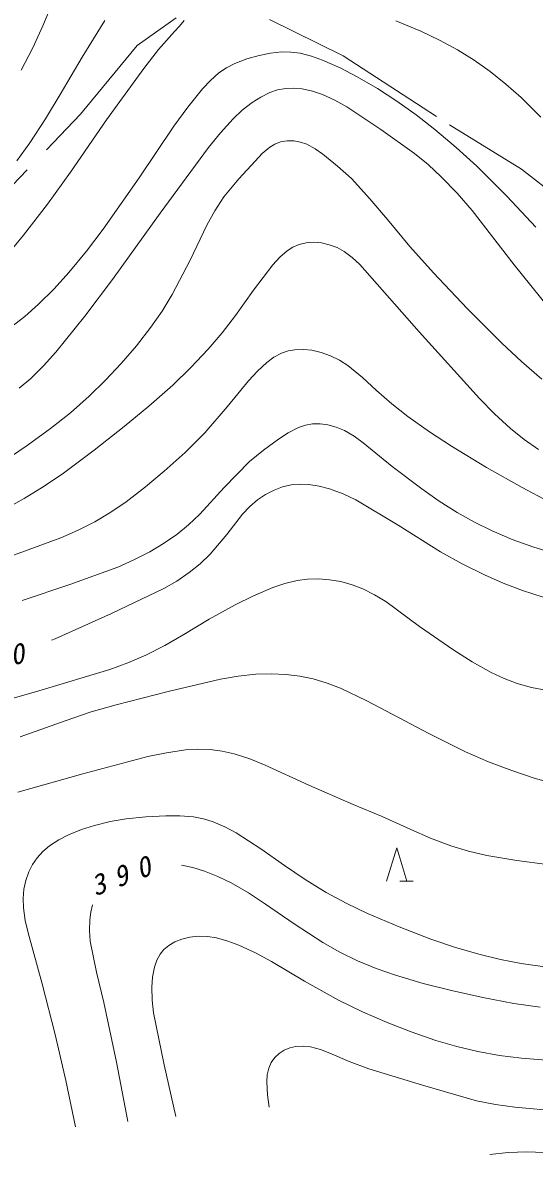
# Model space of a CAD drawing. Units: millimetres, scale not verified. Extents: x -625 to 685582, y -625 to 364232.
# Drawn here: x 401232 to 428880, y 240833 to 301942 of the extents above; entities that cross this region are included whole.
import ezdxf

# ---------------------------------------------------------------- set-up
doc = ezdxf.new("R2010")
doc.units = ezdxf.units.MM
doc.header["$LTSCALE"] = 1000
doc.linetypes.add('DASHED', pattern=[7.5, 6, -1.5])
doc.layers.add('S-SUV', color=7, linetype='Continuous', lineweight=13)
doc.styles.add('ＭＳ ゴシック', font='')
doc.styles.get('ＭＳ ゴシック').set_extended_font_data('MS Gothic')

msp = doc.modelspace()

# ---------------------------------------------------------------- linework, layer by layer
at = {"layer": 'S-SUV'}
for p, q in [((402329, 301760), (402826, 302975)), ((405680, 302052), (404442, 300078)), ((409714, 301742), (409953, 302058)), ((421403, 302041), (422750, 301483)), ((401779, 300575), (402329, 301760)), ((408580, 300489), (409430, 301467)), ((409430, 301467), (409714, 301742)), ((422750, 301483), (423750, 301003)), ((423750, 301003), (424725, 300469)), ((401146, 299366), (401779, 300575)), ((404442, 300078), (403251, 298066)), ((407778, 299473), (408580, 300489)), ((414010, 300169), (413338, 299978)), ((414621, 300295), (414010, 300169)), ((415235, 300360), (414621, 300295)), ((415728, 300354), (415235, 300360)), ((416219, 300288), (415728, 300354)), ((416838, 300133), (416219, 300288)), ((417436, 299921), (416838, 300133)), ((424725, 300469), (425627, 299911)), ((405772, 296685), (407778, 299473)), ((412251, 299506), (411832, 299224)), ((412692, 299731), (412251, 299506)), ((413338, 299978), (412692, 299731)), ((418380, 299498), (417436, 299921)), ((419298, 299021), (418380, 299498)), ((425627, 299911), (426495, 299303)), ((411373, 298826), (410945, 298373)), ((411832, 299224), (411373, 298826)), ((420399, 298383), (419298, 299021)), ((426495, 299303), (427346, 298625)), ((410945, 298373), (410152, 297380)), ((414594, 298163), (415010, 298305)), ((415010, 298305), (415448, 298389)), ((415448, 298389), (415893, 298405)), ((415893, 298405), (416341, 298361)), ((416341, 298361), (416894, 298237)), ((416894, 298237), (417432, 298055)), ((421452, 297704), (420399, 298383)), ((427346, 298625), (428166, 297895)), ((403251, 298066), (402468, 296743)), ((413098, 297209), (413639, 297632)), ((413639, 297632), (414103, 297925)), ((414103, 297925), (414594, 298163)), ((417432, 298055), (418103, 297750)), ((418103, 297750), (418739, 297395)), ((422488, 296968), (421452, 297704)), ((428166, 297895), (429233, 296842)), ((410152, 297380), (409407, 296351)), ((412601, 296744), (413098, 297209)), ((418739, 297395), (420588, 296165)), ((402468, 296743), (401628, 295444)), ((403821, 293870), (405772, 296685)), ((411915, 295994), (412601, 296744)), ((423499, 296176), (422488, 296968)), ((409407, 296351), (407525, 293556)), ((411268, 295195), (411915, 295994)), ((420588, 296165), (422409, 294881)), ((424658, 295207), (423499, 296176)), ((401628, 295444), (400922, 294487)), ((408656, 291655), (411268, 295195)), ((414585, 295220), (414177, 294867)), ((414864, 295386), (414585, 295220)), ((415172, 295498), (414864, 295386)), ((415531, 295557), (415172, 295498)), ((415888, 295556), (415531, 295557)), ((416249, 295495), (415888, 295556)), ((416590, 295377), (416249, 295495)), ((417039, 295134), (416590, 295377)), ((425775, 294197), (424658, 295207)), ((414177, 294867), (413794, 294454)), ((417451, 294842), (417039, 295134)), ((418251, 294196), (417451, 294842)), ((422409, 294881), (423145, 294275)), ((413794, 294454), (412912, 293502)), ((418995, 293517), (418251, 294196)), ((423145, 294275), (423852, 293615)), ((427384, 292572), (425775, 294197)), ((402572, 292147), (403821, 293870)), ((407525, 293556), (405591, 290790)), ((412912, 293502), (412103, 292541)), ((419994, 292427), (418995, 293517)), ((423852, 293615), (424704, 292729)), ((424704, 292729), (425521, 291794)), ((401275, 290461), (402572, 292147)), ((412103, 292541), (411621, 291786)), ((420939, 291306), (419994, 292427)), ((428950, 290905), (427384, 292572)), ((406093, 288079), (408656, 291655)), ((411621, 291786), (411191, 290998)), ((425521, 291794), (427796, 288863)), ((411191, 290998), (410279, 289115)), ((422158, 289852), (420939, 291306)), ((400428, 289441), (401275, 290461)), ((405591, 290790), (404681, 289600)), ((415526, 289622), (415836, 289820)), ((415836, 289820), (416181, 289968)), ((416181, 289968), (416550, 290053)), ((416550, 290053), (416944, 290079)), ((416944, 290079), (417371, 290045)), ((417371, 290045), (417796, 289949)), ((417796, 289949), (418217, 289791)), ((418217, 289791), (418609, 289580)), ((423423, 288436), (422158, 289852)), ((404681, 289600), (403723, 288446)), ((410279, 289115), (409311, 287258)), ((414754, 288872), (415121, 289271)), ((415121, 289271), (415526, 289622)), ((418609, 289580), (419043, 289259)), ((419043, 289259), (419447, 288886)), ((403723, 288446), (402928, 287571)), ((413704, 287501), (414754, 288872)), ((419447, 288886), (422656, 285250)), ((425254, 286507), (423423, 288436)), ((427796, 288863), (430112, 285978)), ((404585, 286097), (406093, 288079)), ((402928, 287571), (402091, 286738)), ((409311, 287258), (408763, 286364)), ((412726, 286127), (413704, 287501)), ((402091, 286738), (401350, 286083)), ((401350, 286083), (400571, 285473)), ((403029, 284151), (404585, 286097)), ((408763, 286364), (408163, 285501)), ((412012, 285196), (412726, 286127)), ((427122, 284627), (425254, 286507)), ((408163, 285501), (407384, 284495)), ((411253, 284304), (412012, 285196)), ((422656, 285250), (425912, 281653)), ((407384, 284495), (406560, 283528)), ((410321, 283315), (411253, 284304)), ((415576, 284214), (415213, 284086)), ((415947, 284282), (415576, 284214)), ((416400, 284296), (415947, 284282)), ((416848, 284250), (416400, 284296)), ((417366, 284131), (416848, 284250)), ((428184, 283640), (427122, 284627)), ((402365, 283415), (403029, 284151)), ((414433, 283599), (413914, 283124)), ((414810, 283870), (414433, 283599)), ((415213, 284086), (414810, 283870)), ((417862, 283955), (417366, 284131)), ((418347, 283719), (417862, 283955)), ((418802, 283431), (418347, 283719)), ((429284, 282699), (428184, 283640)), ((401668, 282733), (402365, 283415)), ((406560, 283528), (405718, 282630)), ((409347, 282369), (410321, 283315)), ((413914, 283124), (413438, 282608)), ((419598, 282779), (418802, 283431)), ((401047, 282207), (401668, 282733)), ((405718, 282630), (404834, 281775)), ((408047, 281229), (409347, 282369)), ((413438, 282608), (412289, 281188)), ((420354, 282080), (419598, 282779)), ((404834, 281775), (403810, 280881)), ((421185, 281355), (420354, 282080)), ((406712, 280139), (408047, 281229)), ((412289, 281188), (411081, 279792)), ((422051, 280678), (421185, 281355)), ((425912, 281653), (426733, 280818)), ((403810, 280881), (402740, 280026)), ((423211, 279848), (422051, 280678)), ((426733, 280818), (427594, 280028)), ((402740, 280026), (401481, 279103)), ((405089, 278853), (406712, 280139)), ((415582, 279789), (416137, 280078)), ((416137, 280078), (416511, 280210)), ((416511, 280210), (416898, 280281)), ((416898, 280281), (417305, 280285)), ((417305, 280285), (417715, 280228)), ((417715, 280228), (418176, 280098)), ((418176, 280098), (418614, 279911)), ((418614, 279911), (419142, 279605)), ((427594, 280028), (428332, 279434)), ((411081, 279792), (410006, 278735)), ((414242, 278864), (415058, 279448)), ((415058, 279448), (415582, 279789)), ((419142, 279605), (419636, 279249)), ((424404, 279067), (423211, 279848)), ((428332, 279434), (429108, 278887)), ((401481, 279103), (400187, 278230)), ((403442, 277623), (405089, 278853)), ((410006, 278735), (408881, 277714)), ((413489, 278250), (414242, 278864)), ((419636, 279249), (421204, 277979)), ((426298, 277929), (424404, 279067)), ((412124, 276846), (413489, 278250)), ((402394, 276914), (403442, 277623)), ((408881, 277714), (407877, 276874)), ((421204, 277979), (422796, 276767)), ((428213, 276847), (426298, 277929)), ((401312, 276254), (402394, 276914)), ((407877, 276874), (406826, 276074)), ((410801, 275396), (412124, 276846)), ((415277, 276869), (414821, 276701)), ((415746, 276977), (415277, 276869)), ((416222, 277022), (415746, 276977)), ((416691, 277005), (416222, 277022)), ((417259, 276917), (416691, 277005)), ((417818, 276768), (417259, 276917)), ((429646, 276091), (428213, 276847)), ((399914, 275479), (401312, 276254)), ((414358, 276464), (413925, 276175)), ((414821, 276701), (414358, 276464)), ((418542, 276502), (417818, 276768)), ((419236, 276182), (418542, 276502)), ((422796, 276767), (423733, 276102)), ((406826, 276074), (405993, 275502)), ((413501, 275814), (413115, 275405)), ((413925, 276175), (413501, 275814)), ((421527, 274810), (419236, 276182)), ((423733, 276102), (424703, 275487)), ((405993, 275502), (405130, 274983)), ((410197, 274829), (410801, 275396)), ((413115, 275405), (412270, 274309)), ((424703, 275487), (425636, 274965)), ((404230, 274528), (403303, 274127)), ((405130, 274983), (404230, 274528)), ((409560, 274312), (410197, 274829)), ((423804, 273376), (421527, 274810)), ((425636, 274965), (426606, 274492)), ((426606, 274492), (427685, 274036)), ((403303, 274127), (398610, 272420)), ((408106, 273372), (408845, 273814)), ((408845, 273814), (409560, 274312)), ((412270, 274309), (411371, 273241)), ((427685, 274036), (428795, 273632)), ((407245, 272931), (408106, 273372)), ((411371, 273241), (410825, 272725)), ((424978, 272722), (423804, 273376)), ((428795, 273632), (430124, 273225)), ((403787, 271612), (406367, 272548)), ((406367, 272548), (407245, 272931)), ((410825, 272725), (410234, 272249)), ((426182, 272121), (424978, 272722)), ((410234, 272249), (409569, 271792)), ((427195, 271671), (426182, 272121)), ((401207, 270740), (403787, 271612)), ((408863, 271382), (406033, 270039)), ((409569, 271792), (408863, 271382)), ((413714, 270999), (414742, 271434)), ((414742, 271434), (415389, 271653)), ((415389, 271653), (416059, 271816)), ((416059, 271816), (416624, 271892)), ((416624, 271892), (417208, 271908)), ((417208, 271908), (417814, 271864)), ((417814, 271864), (418424, 271759)), ((418424, 271759), (419031, 271592)), ((419031, 271592), (419615, 271368)), ((419615, 271368), (420251, 271050)), ((428233, 271276), (427195, 271671)), ((412716, 270512), (413714, 270999)), ((420251, 271050), (420855, 270681)), ((429359, 270914), (428233, 271276)), ((411312, 269732), (412716, 270512)), ((420855, 270681), (422678, 269344)), ((406033, 270039), (403185, 268754)), ((409941, 268901), (411312, 269732)), ((408920, 268314), (409941, 268901)), ((422678, 269344), (424528, 268063)), ((402982, 268676), (402786, 268604)), ((403185, 268754), (402982, 268676)), ((407883, 267786), (408920, 268314)), ((406921, 267371), (407883, 267786)), ((424528, 268063), (425524, 267430)), ((405935, 267011), (406921, 267371)), ((425524, 267430), (426553, 266848)), ((402113, 265862), (405935, 267011)), ((411918, 266497), (409092, 265834)), ((412874, 266657), (411918, 266497)), ((413830, 266756), (412874, 266657)), ((414654, 266781), (413830, 266756)), ((415477, 266745), (414654, 266781)), ((416212, 266655), (415477, 266745)), ((416925, 266508), (416212, 266655)), ((417678, 266281), (416925, 266508)), ((426553, 266848), (427239, 266525)), ((427239, 266525), (427954, 266255)), ((398283, 264774), (402113, 265862)), ((409092, 265834), (406282, 265112)), ((418403, 266000), (417678, 266281)), ((419832, 265319), (418403, 266000)), ((427954, 266255), (428719, 266043)), ((428719, 266043), (429501, 265889)), ((421225, 264588), (419832, 265319)), ((404933, 264719), (403589, 264265)), ((406282, 265112), (404933, 264719)), ((403589, 264265), (401094, 263376)), ((423182, 263553), (421225, 264588)), ((425159, 262575), (423182, 263553)), ((404478, 261383), (408000, 262317)), ((408000, 262317), (409007, 262522)), ((409007, 262522), (410024, 262668)), ((410024, 262668), (410692, 262710)), ((410692, 262710), (411368, 262691)), ((411368, 262691), (412009, 262606)), ((412009, 262606), (412652, 262459)), ((412652, 262459), (413505, 262185)), ((413505, 262185), (414339, 261855)), ((426396, 262037), (425159, 262575)), ((414339, 261855), (416695, 260763)), ((427657, 261556), (426396, 262037)), ((428872, 261151), (427657, 261556)), ((400980, 260393), (404478, 261383)), ((430104, 260805), (428872, 261151)), ((416695, 260763), (419084, 259722)), ((419084, 259722), (420656, 259076)), ((408977, 259121), (407895, 259062)), ((409732, 259117), (408977, 259121)), ((410468, 259053), (409732, 259117)), ((405117, 258598), (404412, 258377)), ((405967, 258801), (405117, 258598)), ((406825, 258943), (405967, 258801)), ((407895, 259062), (406825, 258943)), ((411011, 258948), (410468, 259053)), ((411531, 258787), (411011, 258948)), ((412164, 258516), (411531, 258787)), ((412766, 258193), (412164, 258516)), ((420656, 259076), (422206, 258374)), ((403716, 258095), (403190, 257822)), ((404412, 258377), (403716, 258095)), ((414097, 257333), (412766, 258193)), ((422206, 258374), (423275, 257902)), ((423275, 257902), (424364, 257488)), ((402689, 257495), (402327, 257192)), ((403190, 257822), (402689, 257495)), ((415379, 256432), (414097, 257333)), ((420893, 255580), (421442, 257376)), ((421442, 257376), (421991, 255580)), ((424364, 257488), (425328, 257204)), ((402009, 256847), (401761, 256484)), ((402327, 257192), (402009, 256847)), ((425328, 257204), (426311, 256979)), ((426311, 256979), (427932, 256700)), ((427932, 256700), (429575, 256479)), ((401562, 256087), (401402, 255626)), ((401761, 256484), (401562, 256087)), ((409820, 256440), (410435, 256317)), ((410435, 256317), (411051, 256130)), ((411051, 256130), (411779, 255843)), ((416494, 255672), (415379, 256432)), ((401402, 255626), (401301, 255148)), ((411779, 255843), (412490, 255497)), ((412490, 255497), (413436, 254951)), ((417639, 254965), (416494, 255672)), ((421618, 255580), (422338, 255580)), ((401301, 255148), (401256, 254643)), ((413436, 254951), (414354, 254351)), ((418739, 254375), (417639, 254965)), ((401256, 254643), (401272, 254141)), ((404909, 253910), (405002, 254310)), ((414354, 254351), (415895, 253280)), ((419860, 253843), (418739, 254375)), ((401272, 254141), (401371, 253460)), ((404854, 253504), (404909, 253910)), ((421570, 253120), (419860, 253843)), ((401371, 253460), (401529, 252789)), ((404837, 252914), (404854, 253504)), ((415895, 253280), (417446, 252275)), ((423293, 252457), (421570, 253120)), ((401529, 252789), (402289, 250045)), ((404881, 252343), (404837, 252914)), ((409458, 252306), (409834, 252454)), ((409834, 252454), (410271, 252559)), ((410271, 252559), (410723, 252606)), ((410723, 252606), (411220, 252591)), ((411220, 252591), (411705, 252517)), ((411705, 252517), (412313, 252352)), ((424611, 252007), (423293, 252457)), ((405224, 250678), (404881, 252343)), ((408665, 251643), (408869, 251894)), ((408869, 251894), (409126, 252111)), ((409126, 252111), (409458, 252306)), ((412313, 252352), (412916, 252125)), ((412916, 252125), (413811, 251709)), ((417446, 252275), (418368, 251754)), ((425945, 251616), (424611, 252007)), ((408361, 250948), (408486, 251312)), ((408486, 251312), (408665, 251643)), ((413811, 251709), (414671, 251243)), ((414671, 251243), (416464, 250178)), ((418368, 251754), (419323, 251285)), ((419323, 251285), (420328, 250871)), ((427052, 251346), (425945, 251616)), ((428160, 251137), (427052, 251346)), ((405628, 249025), (405224, 250678)), ((408256, 250400), (408361, 250948)), ((420328, 250871), (421368, 250507)), ((429574, 250943), (428160, 251137)), ((402289, 250045), (402984, 247309)), ((408214, 249859), (408256, 250400)), ((416464, 250178), (418303, 249155)), ((421368, 250507), (422874, 250065)), ((422874, 250065), (424407, 249678)), ((408226, 249164), (408214, 249859)), ((424407, 249678), (426089, 249302)), ((406300, 245820), (405628, 249025)), ((408299, 248477), (408226, 249164)), ((418303, 249155), (419597, 248532)), ((426089, 249302), (427779, 248987)), ((427779, 248987), (429201, 248773)), ((408873, 245668), (408299, 248477)), ((419597, 248532), (420925, 247959)), ((420925, 247959), (422226, 247445)), ((402984, 247309), (403564, 244826)), ((422226, 247445), (423560, 246983)), ((423560, 246983), (424684, 246657)), ((414861, 246065), (415086, 246287)), ((415086, 246287), (415355, 246467)), ((415355, 246467), (415663, 246592)), ((415663, 246592), (416001, 246663)), ((416001, 246663), (416399, 246678)), ((416399, 246678), (416793, 246632)), ((416793, 246632), (417326, 246490)), ((417326, 246490), (417837, 246291)), ((417837, 246291), (418878, 245845)), ((424684, 246657), (425832, 246388)), ((425832, 246388), (427002, 246180)), ((406912, 242613), (406300, 245820)), ((409506, 242875), (408873, 245668)), ((414534, 245493), (414668, 245789)), ((414668, 245789), (414861, 246065)), ((418878, 245845), (419944, 245454)), ((427002, 246180), (428193, 246030)), ((428193, 246030), (429750, 245906)), ((414419, 244744), (414446, 245124)), ((414446, 245124), (414534, 245493)), ((419944, 245454), (422828, 244561)), ((403564, 244826), (404090, 242328)), ((414460, 244056), (414419, 244744)), ((422828, 244561), (425756, 243718)), ((414560, 243385), (414460, 244056)), ((425756, 243718), (426782, 243517)), ((426782, 243517), (427819, 243375)), ((427819, 243375), (430590, 243130)), ((426478, 240833), (427472, 240933)), ((427472, 240933), (428465, 240973)), ((428465, 240973), (429407, 240933))]:
    msp.add_line(p, q, dxfattribs=at)
at = {"layer": 'S-SUV', "linetype": 'DASHED'}
for p, q in [((407420, 300706), (409534, 302209)), ((414565, 302115), (418558, 300143)), ((404367, 296996), (407420, 300706)), ((418558, 300143), (424288, 296432)), ((397322, 289668), (404367, 296996)), ((424288, 296432), (428187, 294037)), ((428187, 294037), (431663, 291312))]:
    msp.add_line(p, q, dxfattribs=at)

# ---------------------------------------------------------------- texts
at = {"layer": 'S-SUV', "char_height": 1100, "attachment_point": 7, "style": 'ＭＳ ゴシック'}
for s, insert, rotation in [('\\T1.73;\\Q15;400', (398148, 266632), 12.9), ('\\T1.73;\\Q15;390', (405159, 254744), 20.8)]:
    msp.add_mtext(s, dxfattribs=dict(at, insert=insert, rotation=rotation))

doc.saveas('drawing.dxf')
